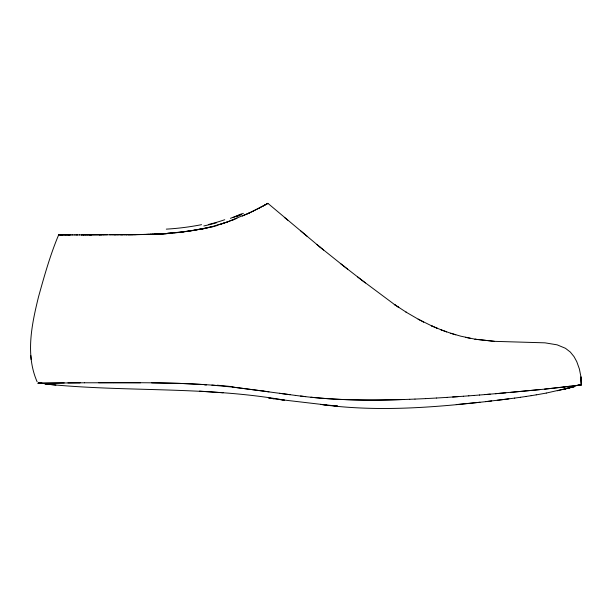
<?xml version="1.0" encoding="UTF-8"?>
<svg xmlns="http://www.w3.org/2000/svg" width="612" height="612" viewBox="0 0 612 612"><rect width="100%" height="100%" fill="white"/><g stroke="black" fill="none" stroke-linecap="round" stroke-linejoin="round"><path stroke-width="0.92" d="M316.894 244.517L320.321 247.355L267.88 203.337L267.138 203.765L267.574 203.513M267.888 203.337L267.49 203.567M266.113 204.339L267.26 203.697L266.717 203.995M266.212 204.278L266.886 203.903M266.419 204.163L263.298 205.869M265.853 204.477L264.124 205.425M264.897 205.005L266.021 204.385M263.191 205.93L264.483 205.227M262.196 206.466L263.711 205.647M262.808 206.129L259.993 207.636M260.131 207.56L261.798 206.672M259.496 207.889L260.689 207.261M258.899 208.202L260.567 207.323M259.404 207.935L249.543 212.838M258.784 208.264L253.467 210.956M252.029 211.66L253.437 210.972M250.545 212.372L251.976 211.683M250.476 212.402L247.432 213.825M249.528 212.838L226.738 222.187M248.931 213.129L242.321 216.09M236.936 218.331L231.321 220.519M232.269 220.167L234.09 219.471M231.397 220.488L227.603 221.881M227.687 221.85L211.041 226.96M221.192 224.046L226.769 222.171M224.925 222.814L217.49 225.185M211.943 226.738L202.603 228.934M570.124 387.671L546.264 393.072M574.767 386.516L557.318 390.777M494.565 341.351L475.073 339.216L494.565 341.351L544.986 342.835L557.134 344.839L565.45 348.289L570.315 352.061L574.033 356.643L576.764 361.654L579.38 368.937L580.949 376.877L581.392 384.81L575.326 385.812M209.128 227.435L201.493 229.163M581.193 384.849L580.941 376.9L581.369 384.818M546.241 393.072L536.219 394.862M580.536 384.956L581.148 384.841L576.787 385.422M531.155 395.681L536.166 394.862M580.467 384.971L579.977 385.047M579.778 385.078L574.048 385.874M525.861 396.492L531.094 395.689M520.361 397.295L525.945 396.484M514.623 398.098L520.46 397.287M581.224 384.833L575.877 385.568M514.738 398.083L497.227 400.309M508.893 398.863L485.668 401.633M575.265 385.614L544.428 389.163L495.36 393.73M573.566 385.851L574.859 385.698M567.707 386.646L544.389 389.156M182.911 232.139L162.448 233.906M568.517 386.417L570.032 386.256M491.673 400.959C434.948 407.47 377.528 412.258 320.657 404.425M563.216 386.998L564.647 386.838M479.999 402.237L456.246 404.578M540.021 389.599L510.959 392.368M505.833 392.827L484.781 394.602M490.197 394.151L479.448 395.031M474.093 395.451L479.594 395.008M172.706 233.126L156.244 234.09M468.731 395.857L474.246 395.421M463.345 396.255L468.868 395.834M463.475 396.239L447.219 397.364M452.635 397.004L458.059 396.63M447.165 397.379L436.394 398.029M167.696 233.585L154.224 234.251M164.498 233.799L166.548 233.677M436.379 398.037L425.638 398.619M160.398 234.006L163.565 233.822M425.638 398.611L414.974 399.093M161.476 233.922L150.017 234.304M159.388 234.013L152.159 234.312M409.688 399.299L414.997 399.085M409.734 399.292C371.576 400.791 333.219 400.6 295.321 395.383M155.196 234.205L146.773 234.45M41.838 383.12L38.143 383.219L38.854 383.227M38.747 383.196L37.898 383.227L84.555 382.783M38.808 383.196L42.006 383.112M404.509 399.468C373.312 400.508 342.009 400.432 310.934 397.196M153.092 234.228L145.832 234.419M150.988 234.289L136.292 234.58M148.884 234.342L143.736 234.465M139.528 234.541L144.677 234.442L134.196 234.61M141.709 234.564L135.306 234.603M139.597 234.595L127.946 234.664M38.931 383.227L64.268 382.905M136.269 234.625L127.877 234.687M135.344 234.648L125.873 234.679M78.55 382.592L80.118 382.577M91.089 234.847L99.657 234.794M89.046 234.863L91.28 234.847M99.351 234.794L101.753 234.778M133.209 234.664L125.789 234.694M67.932 382.882L80.134 382.806M87.034 234.87L103.826 234.771M85.045 234.886L91.249 234.847M99.58 234.801L107.475 234.748M123.8 234.687L126.822 234.671L117.542 234.71M87.195 234.87L83.094 234.893L85.221 234.878M103.765 234.778L111.506 234.74M121.734 234.694L124.703 234.687M109.487 234.74L122.584 234.694M112.057 234.733L118.277 234.71M79.331 234.909L81.388 234.893M114.123 234.725L116.196 234.717M84.471 382.775C128.688 382.837 173.005 381.873 217.122 385.522M79.545 234.901L75.789 234.916M120.38 234.71L122.499 234.702M77.747 234.909L74.113 234.916M98.647 382.73L113.702 382.699M72.484 234.909L74.32 234.916M113.786 382.707L140.584 382.768M72.713 234.916L68.192 234.901M69.439 234.909L71.168 234.909M68.031 234.901L69.691 234.909M66.723 234.893L68.292 234.901M66.96 234.893L64.405 234.878M64.551 234.878L65.736 234.886M63.311 234.863L64.627 234.878M62.416 234.855L63.426 234.87M61.667 234.847L63.61 234.87M62.493 234.863L60.596 234.84M61.292 234.847L62.669 234.863M61.812 234.855L58.997 234.817M61.032 234.847L59.066 234.817M151.692 382.852L179.645 383.387L206.627 384.711M60.466 234.84L58.607 234.817M58.691 234.817C50.406 254.34 44.316 275.958 38.525 296.82C31.763 324.36 25.268 354.715 37.125 381.766M58.783 234.817L58.523 234.817M274.046 398.787L268.76 398.068L284.373 400.126C205.204 386.141 124.527 392.277 44.898 383.953L55.921 385.093M204.515 384.795L206.29 384.902M199.497 391.106L223.128 392.789M211.89 385.116L232.529 387.075L263.604 391.076M331.88 405.519L337.495 406.031M337.388 406.047L320.558 404.371M326.165 404.96L279.309 399.475M232.682 387.067L295.359 395.398M300.538 396.025L305.709 396.63M290.065 394.709L279.5 393.287M263.734 391.091L268.966 391.825M455.772 334.81L450.738 333.265L460.752 336.172L475.249 339.239M470.284 338.344L465.48 337.319M446.148 331.704L446.569 331.865L441.061 329.83L451.182 333.402M436.601 328.024L437.136 328.254L431.559 325.844L441.619 330.036M432.202 326.127L418.134 319.173L423.596 322.034L423.007 321.728M418.815 319.533L406.024 312.105L406.643 312.495L394.319 304.409L394.878 304.807L361.348 279.799M398.175 307.033L398.756 307.431L394.319 304.409M357.745 277.022L365.433 282.951M361.715 280.082L343.845 266.189M340.341 263.435L347.639 269.165M344.105 266.396L320.175 247.233L323.656 250.094M284.32 217.359L287.747 220.175M300.844 231.007L304.21 233.83M304.126 233.753L307.438 236.561M31.151 359.604L30.807 355.518M68.988 234.87A33.966 0.52 -0.2 0 1 65.354 234.847M204.416 228.307A192.321 169.111 -3.4 0 1 182.881 231.887M216.656 222.714A173.716 155.096 -2.8 0 1 203.811 225.966M243.369 213.32A184.801 130.172 -10.9 0 1 232.973 217.604M241.205 213.993A221.674 184.801 -11.1 0 1 230.41 218.323M224.742 219.731A172.117 151.692 -8.8 0 1 208.332 224.543M201.417 228.804A227.519 211.255 -6.6 0 1 167.673 233.149M217.183 385.216A473.229 368.516 -5.8 0 1 232.751 386.761M574.813 385.812A55.791 1.094 -5.4 0 1 568.625 386.577M210.995 226.792A215.233 200.629 -6.1 0 1 173.8 232.812M241.587 214.575A232.07 197.982 -9.3 0 1 236.178 216.809M217.566 225.407A171.811 163.175 3.6 0 1 212.004 226.968M201.562 224.658A224.788 193.086 -4 0 1 166.303 229.14M574.722 386.516L564.907 388.995L574.737 386.524M83.255 234.893L81.189 234.901L83.286 234.886"/></g></svg>
